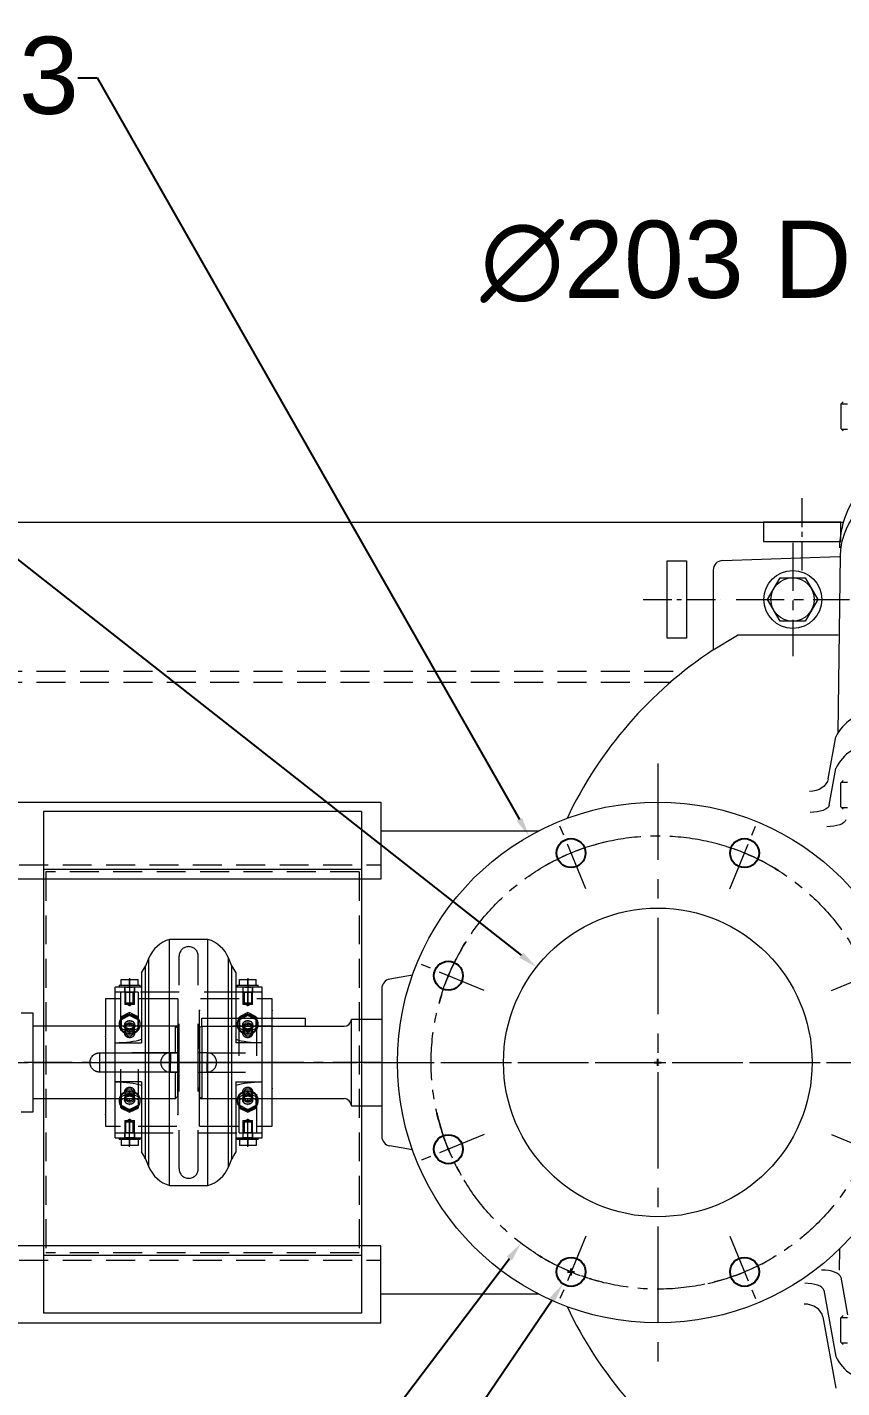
# Model space of a CAD drawing. Header units: millimetres. Extents: x -1229 to 6348, y -522 to 5252.
# Drawn here: x 1052 to 1589, y 2875 to 3770 of the extents above; entities that cross this region are included whole.
import ezdxf

# ---------------------------------------------------------------- set-up
doc = ezdxf.new("R2010")
doc.units = ezdxf.units.MM
doc.header["$LTSCALE"] = 25.4
for name, pattern in [('CENTER', [2, 1.25, -0.25, 0.25, -0.25]), ('CENTER2', [1.125, 0.75, -0.125, 0.125, -0.125]), ('CENTERX2', [0.8, 0.5, -0.1, 0.1, -0.1]), ('Dashed', [2, 1, -1]), ('HIDDEN', [0.375, 0.25, -0.125]), ('PHANTOM', [2.5, 1.25, -0.25, 0.25, -0.25, 0.25, -0.25])]:
    doc.linetypes.add(name, pattern=pattern)
doc.layers.get('Defpoints').update_dxf_attribs({"lineweight": 5})
for name, color, linetype, lineweight in [('AM_4', 7, 'Continuous', 5), ('AM_7', 7, 'CENTER', 5), ('AM_9', 6, 'Dashed', 5), ('CEN', 3, 'CENTER', 5), ('Centerline', 5, 'CENTERX2', 5), ('CL', 1, 'CENTER', 5), ('ConnectionPoints', 7, 'Continuous', 5), ('HID', 6, 'HIDDEN', 5), ('HID-HIDE', 6, 'HIDDEN', 5), ('HID2', 3, 'HIDDEN', 5), ('OBJ', 7, 'Continuous', 5), ('PHANTOM', 6, 'PHANTOM', 5), ('TEXT', 104, 'Continuous', 5)]:
    doc.layers.add(name, color=color, linetype=linetype, lineweight=lineweight)
doc.styles.get("Standard").update_dxf_attribs({"font": 'arial.ttf'})
doc.dimstyles.new('STANDARD 2 PLCS$3', dxfattribs={"dimtxt": 25.4, "dimasz": 12.7, "dimexe": 4.572, "dimexo": 1.5875, "dimgap": 2.286, "dimtad": 0, "dimtih": 1, "dimtoh": 1, "dimzin": 4, "dimdsep": 46, "dimtxsty": 'Standard', "dimcen": 2.286, "dimaunit": 1, "dimadec": 0, "dimazin": 1, "dimtfac": 1, "dimtofl": 0, "dimtmove": 1, "dimatfit": 3, "dimfxl": 25.4, "dimtolj": 1, "dimtzin": 4, "dimarcsym": 0})

# ---------------------------------------------------------------- blocks, each defined once
blk = doc.blocks.new('*U69')
at = {"linetype": 'Continuous', "ltscale": 3}
blk.add_circle((0, 0), 9.53, dxfattribs=at)
blk = doc.blocks.new('*U70')
at = {"color": 0, "linetype": 'ByBlock', "lineweight": -2, "transparency": 16777216}
for p, rotation in [((-57.11, 137.87), 44.99999999999999), ((-137.87, 57.11), 90), ((137.87, 57.11), 315), ((-137.87, -57.11), 135), ((137.87, -57.11), 270), ((57.11, -137.87), 225), ((-57.11, -137.87), 180)]:
    blk.add_blockref('*U69', p, dxfattribs=dict(at, rotation=rotation))
blk.add_blockref('*U69', (57.11, 137.87), dxfattribs=at)
blk = doc.blocks.new('mc8 inlet pos 1 top view')
at = {"lineweight": 5}
for p in [(36.51, 271.58), (118.7, 281.32)]:
    blk.add_line(p, (52.43, 281.32), dxfattribs=at)
at = {"color": 7, "linetype": 'Continuous', "lineweight": 5}
for p, q in [((-300.23, 23.8), (-300.23, 29.1)), ((-301.75, 22.92), (-301.75, -22.92)), ((-301.75, 22.92), (-301.75, -22.92))]:
    blk.add_line(p, q, dxfattribs=at)
at = {"color": 5, "linetype": 'CENTER', "lineweight": 5}
blk.add_line((-331.35, 0), (250.44, 0), dxfattribs=at)
blk.add_circle((0, 0), 149.22, dxfattribs=at)
at = {"lineweight": 5}
for centre, start, end in [((186.87, 43.78), 123.42693, 154.63715), ((186.87, -43.78), 205.36285, 236.57307)]:
    blk.add_arc(centre, 272.95, start, end, dxfattribs=at)
at = {"layer": 'CEN', "color": 7, "lineweight": 5}
for p, q in [((88.9, 342.14), (88.9, 267.46)), ((51.56, 304.8), (126.24, 304.8)), ((-47.39, 114.4), (-66.83, 161.33)), ((47.39, 114.4), (66.83, 161.33)), ((-114.4, 47.39), (-161.33, 66.83)), ((114.4, 47.39), (161.33, 66.83)), ((-114.4, -47.39), (-161.33, -66.83)), ((114.4, -47.39), (161.33, -66.83)), ((-47.39, -114.4), (-66.83, -161.33)), ((47.39, -114.4), (66.83, -161.33))]:
    blk.add_line(p, q, dxfattribs=at)
at = {"layer": 'CEN', "color": 5, "lineweight": 5, "ltscale": 2}
blk.add_line((0, 196.88), (0, -196.88), dxfattribs=at)
at = {"layer": 'CEN', "color": 7, "lineweight": 5}
for start, end in [(102.73572, 122.26428), (57.73572, 77.26428), (147.73572, 167.26428), (192.73572, 212.26428), (237.73572, 257.26428), (282.73572, 302.26428)]:
    blk.add_arc((0, 0), 149.22, start, end, dxfattribs=at)
at = {"layer": 'HID', "color": 7, "linetype": 'Continuous', "lineweight": 5, "ltscale": 2}
for p, q in [((-300.23, 23.8), (-301.75, 22.92)), ((-300.23, 23.8), (-300.23, -23.8)), ((-300.23, -23.8), (-301.75, -22.92))]:
    blk.add_line(p, q, dxfattribs=at)
at = {"layer": 'HID-HIDE', "lineweight": 5}
for p, q in [((120.92, 433.67), (124.95, 433.67)), ((120.92, 417), (124.95, 417))]:
    blk.add_line(p, q, dxfattribs=at)
at = {"layer": 'HID-HIDE', "color": 7, "lineweight": 5}
for p, q in [((120.92, 184.51), (124.95, 184.51)), ((120.92, 167.84), (124.95, 167.84)), ((120.92, -167.84), (124.95, -167.84)), ((120.92, -184.51), (124.95, -184.51))]:
    blk.add_line(p, q, dxfattribs=at)
at = {"layer": 'OBJ', "lineweight": 5}
for p, q in [((122.11, 434.86), (120.59, 433.33)), ((120.59, 433.33), (120.59, 417.33)), ((122.11, 415.81), (120.59, 417.33)), ((42.64, 330.41), (119.71, 333.11)), ((118.85, 217.3), (120.22, 333.71)), ((36.51, 324.07), (36.51, 271.58))]:
    blk.add_line(p, q, dxfattribs=at)
at = {"layer": 'OBJ', "color": 7, "lineweight": 5}
for p, q in [((112.25, 186.81), (117.27, 214.34)), ((112.84, 169.3), (117.27, 193.58)), ((122.11, 185.7), (120.59, 184.18)), ((120.59, 168.18), (120.59, 184.18)), ((122.11, 166.65), (120.59, 168.18)), ((-161.51, 57.53), (-176.44, 54.9)), ((-181.69, 48.65), (-181.69, -48.65)), ((-161.51, -57.53), (-176.44, -54.9)), ((119.59, -136.7), (119.77, -122.68)), ((120.44, -141.37), (124.95, -166.08)), ((109.31, -149.99), (117.27, -193.58)), ((108.72, -167.5), (117.27, -214.34)), ((122.11, -166.65), (120.59, -168.18)), ((120.59, -184.18), (120.59, -168.18)), ((122.11, -185.7), (120.59, -184.18))]:
    blk.add_line(p, q, dxfattribs=at)
at = {"layer": 'OBJ', "color": 7, "linetype": 'Continuous', "lineweight": 5}
for p, q in [((-300.23, 29.1), (-231.9, 29.1)), ((-231.9, 23.8), (-231.9, 29.1)), ((-201.68, -28.54), (-201.68, 28.54)), ((-201.68, 28.54), (-181.69, 28.54)), ((-300.23, 23.8), (-206.5, 23.8)), ((-300.23, -23.8), (-206.5, -23.8)), ((-201.68, -28.54), (-181.69, -28.54))]:
    blk.add_line(p, q, dxfattribs=at)
at = {"layer": 'OBJ', "lineweight": 5}
blk.add_lwpolyline([(97.02, 319.09), (105.27, 304.8), (97.02, 290.51), (80.52, 290.51), (72.28, 304.8), (80.52, 319.09)], close=True, dxfattribs=at)
for centre, radius in [((88.9, 304.8), 19.05), ((88.77, 304.8), 14.29)]:
    blk.add_circle(centre, radius, dxfattribs=at)
at = {"layer": 'OBJ', "color": 7, "lineweight": 5}
for radius in [171.45, 101.6]:
    blk.add_circle((0, 0), radius, dxfattribs=at)
at = {"layer": 'OBJ', "lineweight": 5}
for centre, start, end in [((42.86, 324.07), 92, 180), ((-175.34, 48.65), 100, 180), ((-175.34, -48.65), 180, 260)]:
    blk.add_arc(centre, 6.35, start, end, dxfattribs=at)
at = {"layer": 'OBJ', "color": 7, "lineweight": 5}
for centre, start, end in [((141.85, 203.17), 122.16931, 155.54634), ((141.85, 182.4), 122.16931, 155.54634), ((141.85, -182.4), 204.45366, 237.83069)]:
    blk.add_arc(centre, 26.99, start, end, dxfattribs=at)
at = {"layer": 'OBJ', "color": 7, "linetype": 'Continuous', "lineweight": 5}
for centre, start, end in [((-206.5, 28.63), 270, 359.01989), ((-206.5, -28.63), 0.98011, 90)]:
    blk.add_arc(centre, 4.83, start, end, dxfattribs=at)
at = {"layer": 'OBJ', "lineweight": 5, "extrusion": (0, 0, -1)}
for centre, major_axis, ratio, start_param, end_param in [((174.36, 336.43), (4.87, -60.18), 0.902985, 1.681631, 2.29787), ((174.18, 332.62), (53.91, -2.39), 0.894418, 3.114574, 3.713305)]:
    blk.add_ellipse(centre, major_axis=major_axis, ratio=ratio, start_param=start_param, end_param=end_param, dxfattribs=at)
at = {"layer": 'OBJ', "color": 7, "lineweight": 5, "extrusion": (0, 0, -1)}
for centre, major_axis, ratio, start_param, end_param in [((99.88, 188.62), (12.57, 0), 0.815211, 0.178165, 1.570796), ((100.22, 169.75), (12.67, 0), 0.404436, 0.0885, 1.570796), ((111.19, 160.26), (-12.67, 0), 0.404436, 3.230092, 4.712389)]:
    blk.add_ellipse(centre, major_axis=major_axis, ratio=ratio, start_param=start_param, end_param=end_param, dxfattribs=at)
at = {"layer": 'OBJ', "color": 7, "lineweight": 5}
for centre, major_axis, ratio, start_param in [((107.82, -141.82), (-12.67, 0), 0.404436, 3.230092), ((96.7, -150.44), (-12.67, 0), 0.404436, 3.230092), ((96.35, -169.31), (-12.57, 0), 0.815211, 3.319758)]:
    blk.add_ellipse(centre, major_axis=major_axis, ratio=ratio, start_param=start_param, end_param=4.712389, dxfattribs=at)
at = {"linetype": 'Continuous', "lineweight": 5}
blk.add_blockref('*U70', (0, 0), dxfattribs=at)
blk = doc.blocks.new('HHI 365TS TOP VIEW')
at = {"color": 7, "linetype": 'Continuous', "lineweight": 5}
for p, q in [((-95.2, 32.5), (-103.2, 32.5)), ((-95.2, -32.5), (-95.2, 32.5)), ((-1.5, 23.8), (-95.2, 23.8)), ((0.01, 22.29), (-1.5, 23.8)), ((-1.5, 6.35), (-1.5, 23.8)), ((-51.5, 6.35), (0, 6.35)), ((-51.5, 6.35), (-51.5, -6.35)), ((0, -6.35), (0, 6.35)), ((0, -6.35), (-51.5, -6.35)), ((-1.5, -23.8), (-1.5, -6.35)), ((-95.2, -23.8), (-1.5, -23.8)), ((-1.5, -23.8), (0.01, -22.29)), ((-103.2, -32.5), (-95.2, -32.5))]:
    blk.add_line(p, q, dxfattribs=at)
for points, knots in [([(0, 6.35), (0, 7.6), (0, 10.1), (0, 13.48), (0, 16.45), (0, 18.89), (0, 20.74), (0, 21.88), (0, 22.37), (0, 22.26), (0, 22.25)], [0, 0, 0, 0, 0.139093, 0.278187, 0.41728, 0.556373, 0.695467, 0.83456, 0.973653, 1, 1, 1, 1]), ([(-51.5, -6.35), (-51.58, -6.35), (-51.75, -6.35), (-52, -6.33), (-52.25, -6.31), (-52.5, -6.27), (-52.87, -6.21), (-53.36, -6.08), (-53.94, -5.87), (-54.51, -5.6), (-55.22, -5.18), (-56.02, -4.52), (-56.81, -3.55), (-57.4, -2.45), (-57.77, -1.25), (-57.89, 0), (-57.77, 1.26), (-57.4, 2.46), (-56.81, 3.56), (-56.02, 4.52), (-55.21, 5.18), (-54.5, 5.61), (-53.94, 5.87), (-53.35, 6.08), (-52.81, 6.22), (-52.33, 6.3), (-51.92, 6.34), (-51.64, 6.35), (-51.5, 6.35)], [0, 0, 0, 0, 0.012606, 0.025187, 0.037765, 0.050362, 0.062998, 0.094085, 0.125286, 0.15657, 0.187974, 0.250275, 0.312819, 0.375364, 0.43768, 0.500295, 0.562547, 0.625068, 0.6875, 0.749868, 0.812476, 0.843715, 0.87484, 0.906228, 0.937509, 0.958374, 0.979172, 1, 1, 1, 1]), ([(0, -22.25), (0, -22.26), (0, -22.37), (0, -21.88), (0, -20.74), (0, -18.89), (0, -16.45), (0, -13.48), (0, -10.1), (0, -7.6), (0, -6.35)], [0, 0, 0, 0, 0.026347, 0.16544, 0.304533, 0.443627, 0.58272, 0.721813, 0.860907, 1, 1, 1, 1])]:
    blk.add_open_spline(points, degree=3, knots=knots, dxfattribs=at)
at = {"layer": 'Centerline', "linetype": 'CENTERX2', "lineweight": 5, "ltscale": 1.5}
blk.add_line((-887.22, 0), (73.43, 0), dxfattribs=at)
blk = doc.blocks.new('E10 Coupling')
at = {"layer": 'AM_4', "color": 7, "lineweight": 5}
for p, q in [((12.7, 81.03), (-12.7, 81.03)), ((-12.7, 0), (-12.7, 81.03)), ((12.7, 0), (12.7, 81.03)), ((-26.23, 68.82), (-28.51, 63.45)), ((-28.51, 0), (-28.51, 63.45)), ((-26.23, 0), (-26.23, 68.82)), ((28.51, 63.45), (26.23, 68.82)), ((26.23, 0), (26.23, 68.82)), ((28.51, 0), (28.51, 63.45)), ((-44.36, 54.61), (-33.36, 54.61)), ((-44.36, 50.8), (-44.36, 54.61)), ((-38.86, 50.8), (-38.86, 54.61)), ((-33.36, 50.8), (-33.36, 54.61)), ((-31.11, 58.93), (-31.11, 15.25)), ((31.12, 58.93), (31.12, 15.25)), ((33.36, 54.61), (44.36, 54.61)), ((33.36, 50.8), (33.36, 54.61)), ((38.86, 50.8), (38.86, 54.61)), ((44.36, 50.8), (44.36, 54.61)), ((-48.39, 0), (-48.39, 49.53)), ((-45.85, 49.53), (-48.39, 49.53)), ((-45.85, 50.8), (-31.88, 50.8)), ((-45.85, 50.8), (-45.85, 49.53)), ((-31.88, 49.53), (-45.85, 49.53)), ((-31.88, 49.53), (-31.88, 50.8)), ((-31.11, 49.53), (-31.88, 49.53)), ((31.88, 49.53), (31.12, 49.53)), ((31.88, 50.8), (45.85, 50.8)), ((31.88, 50.8), (31.88, 49.53)), ((45.85, 49.53), (31.88, 49.53)), ((45.85, 49.53), (45.85, 50.8)), ((48.39, 49.53), (45.85, 49.53)), ((48.39, 0), (48.39, 49.53)), ((-54.86, 41.91), (-54.86, -41.91)), ((-48.39, 41.91), (-54.86, 41.91)), ((54.86, 41.91), (48.39, 41.91)), ((54.86, -41.91), (54.86, 41.91)), ((-38.86, 32.8), (-44.36, 30.05)), ((-44.36, 30.05), (-44.36, 22.65)), ((-33.36, 30.05), (-38.86, 32.8)), ((-33.36, 22.65), (-33.36, 30.05)), ((38.86, 32.8), (33.36, 30.05)), ((33.36, 30.05), (33.36, 22.65)), ((44.36, 30.05), (38.86, 32.8)), ((44.36, 22.65), (44.36, 30.05)), ((-45.85, 25.4), (-45.85, 24.76)), ((-44.36, 24.56), (-38.86, 21.81)), ((-44.36, 22.65), (-38.86, 19.9)), ((-38.86, 21.81), (-33.36, 24.56)), ((-38.86, 19.9), (-33.36, 22.65)), ((-38.86, 19.9), (-38.86, 21.81)), ((-31.88, 24.76), (-31.88, 25.4)), ((31.88, 25.4), (31.88, 24.76)), ((33.36, 24.56), (38.86, 21.81)), ((33.36, 22.65), (38.86, 19.9)), ((38.86, 21.81), (44.36, 24.56)), ((38.86, 19.9), (44.36, 22.65)), ((38.86, 19.9), (38.86, 21.81)), ((45.85, 24.76), (45.85, 25.4)), ((-48.39, 0), (48.39, 0)), ((-48.39, -49.53), (-48.39, 0)), ((-48.39, 0), (48.39, 0)), ((-28.51, -63.45), (-28.51, 0)), ((-26.23, -68.82), (-26.23, 0)), ((-12.7, -81.03), (-12.7, 0)), ((12.7, -81.03), (12.7, 0)), ((26.23, -68.82), (26.23, 0)), ((28.51, -63.45), (28.51, 0)), ((48.39, -49.53), (48.39, 0)), ((-31.11, -15.25), (-31.11, -58.93)), ((31.12, -15.25), (31.12, -58.93)), ((-45.85, -24.77), (-45.85, -25.4)), ((-38.86, -19.9), (-44.36, -22.65)), ((-38.86, -21.81), (-44.36, -24.56)), ((-44.36, -22.65), (-44.36, -30.05)), ((-33.36, -22.65), (-38.86, -19.9)), ((-38.86, -19.9), (-38.86, -21.81)), ((-33.36, -24.56), (-38.86, -21.81)), ((-33.36, -22.65), (-33.36, -30.05)), ((-31.88, -25.4), (-31.88, -24.77)), ((31.88, -24.77), (31.88, -25.4)), ((38.86, -19.9), (33.36, -22.65)), ((38.86, -21.81), (33.36, -24.56)), ((33.36, -22.65), (33.36, -30.05)), ((44.36, -22.65), (38.86, -19.9)), ((38.86, -19.9), (38.86, -21.81)), ((44.36, -24.56), (38.86, -21.81)), ((44.36, -30.05), (44.36, -22.65)), ((45.85, -25.4), (45.85, -24.77)), ((-44.36, -30.05), (-38.86, -32.8)), ((-38.86, -32.8), (-33.36, -30.05)), ((33.36, -30.05), (38.86, -32.8)), ((38.86, -32.8), (44.36, -30.05)), ((-54.86, -41.91), (-48.39, -41.91)), ((48.39, -41.91), (54.86, -41.91)), ((-48.39, -49.53), (-45.85, -49.53)), ((-45.85, -49.53), (-45.85, -50.8)), ((-45.85, -49.53), (-31.88, -49.53)), ((-31.88, -50.8), (-45.85, -50.8)), ((-44.36, -50.8), (-44.36, -54.61)), ((-38.86, -50.8), (-38.86, -54.61)), ((-33.36, -50.8), (-33.36, -54.61)), ((-31.88, -50.8), (-31.88, -49.53)), ((-31.88, -49.53), (-31.11, -49.53)), ((31.12, -49.53), (31.88, -49.53)), ((31.88, -49.53), (31.88, -50.8)), ((31.88, -49.53), (45.85, -49.53)), ((45.85, -50.8), (31.88, -50.8)), ((33.36, -50.8), (33.36, -54.61)), ((38.86, -50.8), (38.86, -54.61)), ((44.36, -50.8), (44.36, -54.61)), ((45.85, -50.8), (45.85, -49.53)), ((45.85, -49.53), (48.39, -49.53)), ((-33.36, -54.61), (-44.36, -54.61)), ((44.36, -54.61), (33.36, -54.61)), ((-28.51, -63.45), (-26.23, -68.82)), ((26.23, -68.82), (28.51, -63.45)), ((-12.7, -81.03), (12.7, -81.03))]:
    blk.add_line(p, q, dxfattribs=at)
for points in [[(-38.86, 49.42), (-39.41, 49.42), (-39.95, 49.43), (-40.45, 49.45), (-40.92, 49.46), (-41.32, 49.48), (-41.66, 49.5), (-41.91, 49.51), (-42.08, 49.52), (-42.16, 49.53), (-42.16, 49.53)], [(-35.56, 49.53), (-35.56, 49.53), (-35.61, 49.53), (-35.75, 49.52), (-35.98, 49.5), (-36.3, 49.49), (-36.67, 49.47), (-37.13, 49.45), (-37.62, 49.44), (-38.16, 49.42), (-38.86, 49.42)], [(38.86, 49.42), (38.32, 49.42), (37.77, 49.43), (37.27, 49.45), (36.8, 49.46), (36.4, 49.48), (36.06, 49.5), (35.81, 49.51), (35.64, 49.52), (35.57, 49.53), (35.56, 49.53)], [(42.16, 49.53), (42.16, 49.53), (42.11, 49.53), (41.97, 49.52), (41.74, 49.5), (41.43, 49.49), (41.05, 49.47), (40.6, 49.45), (40.11, 49.44), (39.57, 49.42), (38.86, 49.42)], [(-42.16, -49.53), (-42.14, -49.53), (-42.03, -49.52), (-41.83, -49.51), (-41.55, -49.49), (-41.19, -49.47), (-40.77, -49.46), (-40.28, -49.44), (-39.77, -49.43), (-39.22, -49.42), (-38.67, -49.42), (-38.11, -49.43), (-37.59, -49.44), (-37.09, -49.45), (-36.65, -49.47), (-36.27, -49.49), (-35.97, -49.5), (-35.74, -49.52), (-35.6, -49.53), (-35.56, -49.53)], [(35.56, -49.53), (35.58, -49.53), (35.69, -49.52), (35.89, -49.51), (36.17, -49.49), (36.53, -49.47), (36.95, -49.46), (37.44, -49.44), (37.95, -49.43), (38.51, -49.42), (39.06, -49.42), (39.61, -49.43), (40.13, -49.44), (40.63, -49.45), (41.07, -49.47), (41.45, -49.49), (41.76, -49.5), (41.99, -49.52), (42.12, -49.53), (42.16, -49.53)]]:
    blk.add_lwpolyline(points, dxfattribs=at)
for centre, start, end in [((-6.36, 60.39), 107.08258, 157.01158), ((6.36, 60.39), 22.98842, 72.91742), ((-48.39, 71.88), 323.1301, 337.01158), ((48.39, 71.88), 202.98842, 216.8699), ((-48.39, -71.88), 22.98842, 36.8699), ((48.39, -71.88), 143.1301, 157.01158), ((-6.36, -60.39), 202.98842, 252.91742), ((6.36, -60.39), 287.08258, 337.01158)]:
    blk.add_arc(centre, 21.59, start, end, dxfattribs=at)
for centre, major_axis, ratio, start_param, end_param in [((-38.86, 25.4), (6.98, 0), 0.866025, 2.47717, 6.947608), ((38.86, 25.4), (6.98, 0), 0.866025, 2.47717, 6.947608), ((-38.86, 24.76), (-6.98, 0), 0.866025, 0, 3.141593), ((38.86, 24.76), (-6.98, 0), 0.866025, 0, 3.141593), ((-48.39, 18.6), (-21.59, 0), 0.258819, 1.570796, 2.498092), ((48.39, 18.6), (21.59, 0), 0.258819, 3.785094, 4.712389), ((-48.39, -18.6), (21.59, 0), 0.258819, 0.643501, 1.570796), ((48.39, -18.6), (-21.59, 0), 0.258819, 4.712389, 5.639684), ((-38.86, -25.4), (-6.99, 0), 0.866025, 2.47717, 6.947608), ((-38.86, -24.77), (6.98, 0), 0.866025, 0, 3.141593), ((38.86, -25.4), (-6.98, 0), 0.866025, 2.47717, 6.947608), ((38.86, -24.77), (6.98, 0), 0.866025, 0, 3.141593)]:
    blk.add_ellipse(centre, major_axis=major_axis, ratio=ratio, start_param=start_param, end_param=end_param, dxfattribs=at)
at = {"layer": 'AM_7', "color": 7, "lineweight": 5}
for p, q in [((-38.86, 55.44), (-38.86, 37.27)), ((38.86, 55.44), (38.86, 37.27)), ((-38.99, 46.8), (-38.99, 37.08)), ((38.99, 37.08), (38.99, 46.8)), ((-57.25, 0), (57.25, 0)), ((-38.99, -37.08), (-38.99, -46.8)), ((-38.86, -55.44), (-38.86, -37.27)), ((38.86, -55.44), (38.86, -37.27)), ((38.99, -46.8), (38.99, -37.08))]:
    blk.add_line(p, q, dxfattribs=at)
at = {"layer": 'AM_9', "color": 7, "lineweight": 5}
for p, q in [((-6.35, 0), (-6.35, 69.89)), ((6.35, 0), (6.35, 69.89)), ((-42.16, 46.35), (-48.39, 46.35)), ((-44.83, 46.35), (-44.83, -46.36)), ((-41.53, 46.35), (-44.83, 46.35)), ((-42.16, 49.53), (-42.16, 46.35)), ((-42.04, 49.53), (-42.04, 38.1)), ((-41.53, 46.35), (-41.53, 38.99)), ((-39.04, 49.42), (-38.78, 49.42)), ((-38.68, 46.24), (-38.94, 46.24)), ((-36.53, 46.35), (-36.45, 46.35)), ((-33.15, 46.35), (-36.48, 46.35)), ((-36.45, 38.99), (-36.45, 46.35)), ((-35.69, 38.1), (-35.69, 49.53)), ((-35.56, 46.35), (-35.56, 49.53)), ((-6.35, 46.35), (-35.56, 46.35)), ((-33.15, 46.35), (-33.15, -46.36)), ((35.56, 46.35), (6.35, 46.35)), ((33.15, -46.36), (33.15, 46.35)), ((36.45, 46.35), (33.15, 46.35)), ((35.56, 49.53), (35.56, 46.35)), ((35.69, 49.53), (35.69, 38.1)), ((36.45, 46.35), (36.45, 38.99)), ((38.68, 49.42), (38.94, 49.42)), ((39.04, 46.24), (38.78, 46.24)), ((41.45, 46.35), (41.53, 46.35)), ((44.83, 46.35), (41.5, 46.35)), ((41.53, 38.99), (41.53, 46.35)), ((42.04, 38.1), (42.04, 49.53)), ((42.16, 46.35), (42.16, 49.53)), ((48.39, 46.35), (42.16, 46.35)), ((44.83, -46.36), (44.83, 46.35)), ((-44.83, 41.91), (-48.39, 41.91)), ((-35.69, 38.1), (-42.04, 38.1)), ((-36.45, 38.99), (-41.53, 38.99)), ((-41.53, 38.99), (-38.99, 37.52)), ((-38.99, 37.52), (-36.45, 38.99)), ((-7.11, 41.91), (-33.15, 41.91)), ((-7.11, 41.91), (-7.11, -41.91)), ((7.11, -41.91), (7.11, 41.91)), ((33.15, 41.91), (7.11, 41.91)), ((42.04, 38.1), (35.69, 38.1)), ((36.45, 38.99), (38.99, 37.52)), ((41.53, 38.99), (36.45, 38.99)), ((38.99, 37.52), (41.53, 38.99)), ((48.39, 41.91), (44.83, 41.91)), ((-38.86, 30.9), (-44.36, 28.15)), ((-38.86, 30.9), (-38.86, 32.8)), ((-33.36, 28.15), (-38.86, 30.9)), ((38.86, 30.9), (33.36, 28.15)), ((38.86, 30.9), (38.86, 32.8)), ((44.36, 28.15), (38.86, 30.9)), ((-7.11, 23.81), (-54.86, 23.81)), ((-42.16, 24.77), (-42.15, 24.53)), ((-42.16, 24.76), (-42.16, 23.18)), ((-42.15, 22.93), (-42.16, 23.18)), ((-42.03, 23.97), (-42.05, 23.93)), ((-42.04, 24.76), (-42.04, 19.05)), ((-41.53, 23.18), (-41.53, 19.49)), ((-41.52, 23.05), (-41.53, 23.18)), ((-39.04, 21.85), (-38.78, 21.85)), ((-38.68, 20.26), (-38.95, 20.26)), ((-36.45, 23.18), (-36.51, 22.71)), ((-36.45, 19.49), (-36.45, 23.18)), ((-35.69, 19.05), (-35.69, 24.76)), ((-35.57, 24.52), (-35.56, 24.77)), ((-35.56, 23.18), (-35.57, 22.94)), ((-35.56, 23.18), (-35.56, 24.76)), ((54.86, 23.81), (7.11, 23.81)), ((35.56, 24.77), (35.57, 24.53)), ((35.56, 24.76), (35.56, 23.18)), ((35.57, 22.93), (35.56, 23.18)), ((35.69, 24.76), (35.69, 19.05)), ((36.45, 23.18), (36.45, 19.49)), ((36.5, 22.74), (36.45, 23.18)), ((38.68, 21.85), (38.95, 21.85)), ((39.04, 20.26), (38.78, 20.26)), ((41.53, 23.18), (41.52, 23.01)), ((41.53, 19.49), (41.53, 23.18)), ((42.04, 19.05), (42.04, 24.76)), ((42.15, 24.52), (42.16, 24.77)), ((42.16, 23.18), (42.15, 22.94)), ((42.16, 23.18), (42.16, 24.76)), ((-48.39, 12.82), (-31.11, 12.82)), ((-31.11, 15.25), (-31.11, 12.82)), ((31.12, 15.25), (31.12, 12.82)), ((48.39, 12.82), (31.12, 12.82)), ((-12.06, 6.35), (-54.86, 6.35)), ((-7.11, 0), (-48.39, 0)), ((-6.35, 6.35), (-12.06, 6.35)), ((-12.06, 6.35), (-12.06, 0)), ((-12.06, -6.35), (-12.06, 0)), ((-6.35, -69.89), (-6.35, 0)), ((12.07, 6.35), (6.35, 6.35)), ((6.35, -69.89), (6.35, 0)), ((48.39, 0), (7.11, 0)), ((12.07, 6.35), (54.86, 6.35)), ((12.07, 6.35), (12.07, 0)), ((12.07, -6.35), (12.07, 0)), ((-12.06, -6.35), (-54.86, -6.35)), ((-12.06, -6.35), (-6.35, -6.35)), ((6.35, -6.35), (12.07, -6.35)), ((12.07, -6.35), (54.86, -6.35)), ((-31.11, -12.82), (-48.39, -12.82)), ((-31.11, -12.82), (-31.11, -15.25)), ((31.12, -12.82), (48.39, -12.82)), ((31.12, -12.82), (31.12, -15.25)), ((-54.86, -23.81), (-7.11, -23.81)), ((-42.15, -23.42), (-42.16, -23.18)), ((-42.16, -23.18), (-42.16, -24.76)), ((-42.16, -24.76), (-42.15, -25)), ((-42.04, -19.05), (-42.04, -24.77)), ((-41.53, -19.49), (-41.53, -23.18)), ((-41.53, -23.18), (-41.52, -23.02)), ((-38.68, -25.97), (-38.95, -25.98)), ((-36.5, -22.75), (-36.45, -23.18)), ((-36.45, -23.18), (-36.45, -19.49)), ((-35.69, -24.77), (-35.69, -19.05)), ((-35.69, -23.97), (-35.68, -23.93)), ((-35.56, -23.18), (-35.57, -23.42)), ((-35.57, -25.01), (-35.56, -24.77)), ((-35.56, -24.77), (-35.56, -23.18)), ((7.11, -23.81), (54.86, -23.81)), ((35.57, -23.42), (35.56, -23.18)), ((35.56, -23.18), (35.56, -24.76)), ((35.56, -24.76), (35.57, -25)), ((35.68, -23.92), (35.69, -23.97)), ((35.69, -19.05), (35.69, -24.77)), ((36.45, -19.49), (36.45, -23.18)), ((36.45, -23.18), (36.51, -22.7)), ((39.04, -25.97), (38.78, -25.98)), ((41.52, -23.04), (41.53, -23.18)), ((41.53, -23.18), (41.53, -19.49)), ((42.03, -23.97), (42.05, -23.93)), ((42.04, -24.77), (42.04, -19.05)), ((42.16, -23.18), (42.15, -23.42)), ((42.15, -25.01), (42.16, -24.77)), ((42.16, -24.77), (42.16, -23.18)), ((-44.36, -28.15), (-38.86, -30.9)), ((-39.04, -27.57), (-38.78, -27.57)), ((-38.86, -30.9), (-33.36, -28.15)), ((-38.86, -30.9), (-38.86, -32.8)), ((33.36, -28.15), (38.86, -30.9)), ((38.68, -27.57), (38.95, -27.57)), ((38.86, -30.9), (44.36, -28.15)), ((38.86, -30.9), (38.86, -32.8)), ((-48.39, -41.91), (-44.83, -41.91)), ((-42.04, -38.1), (-42.04, -49.53)), ((-42.04, -38.1), (-35.69, -38.1)), ((-38.99, -37.52), (-41.53, -38.99)), ((-41.53, -38.99), (-41.53, -46.36)), ((-41.53, -38.99), (-36.45, -38.99)), ((-36.45, -38.99), (-38.99, -37.52)), ((-36.45, -46.36), (-36.45, -38.99)), ((-35.69, -49.53), (-35.69, -38.1)), ((-33.15, -41.91), (-7.11, -41.91)), ((7.11, -41.91), (33.15, -41.91)), ((35.69, -38.1), (35.69, -49.53)), ((35.69, -38.1), (42.04, -38.1)), ((38.99, -37.52), (36.45, -38.99)), ((36.45, -38.99), (36.45, -46.36)), ((36.45, -38.99), (41.53, -38.99)), ((41.53, -38.99), (38.99, -37.52)), ((41.53, -46.36), (41.53, -38.99)), ((42.04, -49.53), (42.04, -38.1)), ((44.83, -41.91), (48.39, -41.91)), ((-48.39, -46.36), (-42.16, -46.36)), ((-44.83, -46.36), (-41.5, -46.36)), ((-42.16, -46.36), (-42.16, -49.53)), ((-38.78, -49.42), (-39.04, -49.42)), ((-38.94, -46.24), (-38.68, -46.24)), ((-36.45, -46.36), (-33.15, -46.36)), ((-35.56, -49.53), (-35.56, -46.36)), ((-35.56, -46.36), (-6.35, -46.36)), ((6.35, -46.36), (35.56, -46.36)), ((33.15, -46.36), (36.48, -46.36)), ((35.56, -46.36), (35.56, -49.53)), ((36.74, -46.34), (36.45, -46.36)), ((38.94, -49.42), (38.68, -49.42)), ((38.78, -46.24), (39.04, -46.24)), ((41.53, -46.36), (44.83, -46.36)), ((42.16, -49.53), (42.16, -46.36)), ((42.16, -46.36), (48.39, -46.36))]:
    blk.add_line(p, q, dxfattribs=at)
for points in [[(-42.16, 46.35), (-42.16, 46.35), (-42.11, 46.35), (-41.97, 46.34), (-41.74, 46.33), (-41.43, 46.31), (-41.05, 46.29), (-40.6, 46.27), (-40.11, 46.25), (-39.57, 46.24), (-38.86, 46.24)], [(-36.45, 46.35), (-36.52, 46.35), (-36.85, 46.33), (-37.42, 46.31), (-38.17, 46.29), (-39.01, 46.29), (-39.85, 46.29), (-40.59, 46.31), (-41.15, 46.34), (-41.47, 46.35), (-41.53, 46.35)], [(-38.86, 46.24), (-38.32, 46.24), (-37.77, 46.25), (-37.27, 46.26), (-36.8, 46.28), (-36.4, 46.3), (-36.06, 46.32), (-35.81, 46.34), (-35.64, 46.35), (-35.57, 46.35), (-35.56, 46.35)], [(35.56, 46.35), (35.56, 46.35), (35.61, 46.35), (35.75, 46.34), (35.98, 46.33), (36.29, 46.31), (36.67, 46.29), (37.13, 46.27), (37.62, 46.25), (38.15, 46.24), (38.86, 46.24)], [(41.53, 46.35), (41.46, 46.35), (41.13, 46.33), (40.56, 46.31), (39.81, 46.29), (38.97, 46.29), (38.13, 46.29), (37.39, 46.31), (36.83, 46.34), (36.51, 46.35), (36.45, 46.35)], [(38.86, 46.24), (39.41, 46.24), (39.95, 46.25), (40.45, 46.26), (40.92, 46.28), (41.32, 46.3), (41.66, 46.32), (41.91, 46.34), (42.08, 46.35), (42.16, 46.35), (42.16, 46.35)], [(-42.16, 24.76), (-42.14, 25.09), (-42.03, 25.56), (-41.83, 26), (-41.55, 26.41), (-41.19, 26.77), (-40.76, 27.07), (-40.28, 27.3), (-39.76, 27.46), (-39.22, 27.55), (-38.66, 27.56), (-38.11, 27.5), (-37.58, 27.35), (-37.09, 27.14), (-36.65, 26.86), (-36.27, 26.51), (-35.96, 26.12), (-35.74, 25.69), (-35.6, 25.22), (-35.56, 24.76)], [(35.56, 24.76), (35.58, 25.09), (35.69, 25.56), (35.89, 26), (36.17, 26.41), (36.53, 26.77), (36.96, 27.07), (37.44, 27.3), (37.96, 27.46), (38.51, 27.55), (39.06, 27.56), (39.61, 27.5), (40.14, 27.35), (40.63, 27.14), (41.08, 26.86), (41.45, 26.51), (41.76, 26.12), (41.99, 25.69), (42.12, 25.22), (42.16, 24.76)], [(-38.86, 21.85), (-39.42, 21.89), (-39.95, 22.02), (-40.46, 22.22), (-40.92, 22.5), (-41.33, 22.84), (-41.66, 23.23), (-41.91, 23.67), (-42.08, 24.13), (-42.16, 24.61), (-42.16, 24.76)], [(-42.05, 23.93), (-42.12, 23.64), (-42.16, 23.18)], [(-42.16, 23.18), (-42.16, 23.16), (-42.11, 22.68), (-41.97, 22.21), (-41.74, 21.76), (-41.43, 21.36), (-41.04, 21), (-41.01, 20.97)], [(-35.68, 23.95), (-35.69, 23.97), (-35.89, 24.41), (-36.17, 24.82), (-36.53, 25.18), (-36.96, 25.48), (-37.44, 25.71), (-37.96, 25.87), (-38.51, 25.96), (-39.06, 25.97), (-39.61, 25.91), (-40.14, 25.76), (-40.63, 25.55), (-41.07, 25.27), (-41.45, 24.93), (-41.76, 24.53), (-41.99, 24.1), (-42.03, 23.97)], [(-41.53, 23.18), (-41.46, 23.68), (-41.13, 24.35), (-40.56, 24.88), (-39.81, 25.23), (-38.97, 25.34), (-38.13, 25.22), (-37.39, 24.86), (-36.83, 24.32), (-36.51, 23.64), (-36.45, 23.18)], [(-36.51, 22.71), (-36.59, 22.45), (-37, 21.79), (-37.64, 21.29), (-38.43, 21), (-39.28, 20.96), (-40.1, 21.17), (-40.79, 21.61), (-41.28, 22.23), (-41.51, 22.94), (-41.52, 23.05)], [(-39.91, 20.41), (-39.57, 20.33), (-38.86, 20.26)], [(-35.56, 24.76), (-35.56, 24.74), (-35.61, 24.26), (-35.75, 23.79), (-35.98, 23.35), (-36.3, 22.94), (-36.68, 22.59), (-37.13, 22.29), (-37.62, 22.07), (-38.16, 21.92), (-38.86, 21.85)], [(-38.86, 20.26), (-38.31, 20.3), (-37.85, 20.4)], [(-36.73, 20.96), (-36.4, 21.25), (-36.06, 21.64), (-35.81, 22.08), (-35.64, 22.54), (-35.57, 23.02), (-35.56, 23.18)], [(-35.56, 23.18), (-35.58, 23.5), (-35.68, 23.95)], [(38.86, 21.85), (38.31, 21.89), (37.77, 22.02), (37.26, 22.22), (36.8, 22.5), (36.4, 22.84), (36.06, 23.23), (35.81, 23.67), (35.64, 24.13), (35.57, 24.61), (35.56, 24.76)], [(35.69, 23.96), (35.6, 23.64), (35.56, 23.18)], [(35.56, 23.18), (35.56, 23.16), (35.61, 22.68), (35.75, 22.21), (35.98, 21.76), (36.29, 21.36), (36.68, 21), (36.72, 20.97)], [(42.03, 23.98), (41.83, 24.41), (41.55, 24.82), (41.19, 25.18), (40.76, 25.48), (40.28, 25.71), (39.76, 25.87), (39.22, 25.96), (38.66, 25.97), (38.11, 25.91), (37.58, 25.76), (37.09, 25.55), (36.65, 25.27), (36.27, 24.93), (35.96, 24.53), (35.74, 24.1), (35.69, 23.96)], [(36.45, 23.18), (36.59, 23.9), (37, 24.54), (37.64, 25.02), (38.43, 25.29), (39.28, 25.33), (40.1, 25.13), (40.79, 24.71), (41.28, 24.12), (41.51, 23.41), (41.53, 23.18)], [(41.52, 23.01), (41.46, 22.67), (41.13, 21.99), (40.56, 21.43), (39.81, 21.06), (38.97, 20.94), (38.13, 21.08), (37.39, 21.45), (36.83, 22.02), (36.51, 22.71), (36.5, 22.74)], [(37.82, 20.41), (38.15, 20.33), (38.86, 20.26)], [(42.16, 24.76), (42.16, 24.74), (42.11, 24.26), (41.97, 23.79), (41.74, 23.35), (41.43, 22.94), (41.04, 22.59), (40.6, 22.29), (40.1, 22.07), (39.57, 21.92), (38.86, 21.85)], [(38.86, 20.26), (39.42, 20.3), (39.88, 20.4)], [(41, 20.96), (41.33, 21.25), (41.66, 21.64), (41.91, 22.08), (42.08, 22.54), (42.16, 23.02), (42.16, 23.18)], [(42.16, 23.18), (42.14, 23.5), (42.03, 23.97), (42.03, 23.98)], [(-40.99, -20.96), (-41.07, -21.02), (-41.45, -21.38), (-41.76, -21.79), (-41.99, -22.24), (-42.12, -22.71), (-42.16, -23.18)], [(-42.16, -24.77), (-42.14, -24.44), (-42.03, -23.96), (-41.83, -23.51), (-41.55, -23.09), (-41.19, -22.71), (-40.76, -22.39), (-40.28, -22.14), (-39.76, -21.96), (-39.22, -21.87), (-38.66, -21.86), (-38.11, -21.93), (-37.58, -22.08), (-37.09, -22.31), (-36.65, -22.61), (-36.27, -22.97), (-35.96, -23.38), (-35.74, -23.83), (-35.6, -24.3), (-35.56, -24.77)], [(-42.16, -23.18), (-42.16, -23.2), (-42.11, -23.67), (-42.05, -23.92)], [(-38.86, -27.57), (-39.42, -27.53), (-39.95, -27.41), (-40.46, -27.22), (-40.92, -26.97), (-41.33, -26.64), (-41.66, -26.27), (-41.91, -25.85), (-42.08, -25.39), (-42.16, -24.92), (-42.16, -24.77)], [(-42.05, -23.92), (-41.97, -24.13), (-41.74, -24.56), (-41.43, -24.95), (-41.04, -25.29), (-40.6, -25.57), (-40.1, -25.78), (-39.57, -25.91), (-38.86, -25.98)], [(-36.45, -23.18), (-36.59, -23.9), (-37, -24.54), (-37.64, -25.02), (-38.43, -25.29), (-39.28, -25.33), (-40.1, -25.13), (-40.79, -24.71), (-41.28, -24.12), (-41.51, -23.41), (-41.53, -23.18)], [(-41.52, -23.02), (-41.46, -22.67), (-41.13, -21.99), (-40.56, -21.43), (-39.81, -21.06), (-38.97, -20.94), (-38.13, -21.08), (-37.39, -21.45), (-36.83, -22.02), (-36.51, -22.71), (-36.5, -22.75)], [(-37.83, -20.41), (-37.96, -20.37), (-38.51, -20.28), (-39.06, -20.26), (-39.61, -20.34), (-39.91, -20.41)], [(-38.86, -25.98), (-38.31, -25.94), (-37.77, -25.82), (-37.26, -25.63), (-36.8, -25.38), (-36.4, -25.06), (-36.06, -24.68), (-35.81, -24.26), (-35.69, -23.97)], [(-35.56, -24.77), (-35.56, -24.79), (-35.61, -25.26), (-35.75, -25.72), (-35.98, -26.15), (-36.3, -26.54), (-36.68, -26.88), (-37.13, -27.16), (-37.62, -27.37), (-38.16, -27.51), (-38.86, -27.57)], [(-35.56, -23.18), (-35.58, -22.85), (-35.69, -22.37), (-35.89, -21.92), (-36.17, -21.5), (-36.53, -21.12), (-36.75, -20.95)], [(-35.68, -23.93), (-35.64, -23.81), (-35.57, -23.33), (-35.56, -23.18)], [(36.73, -20.96), (36.65, -21.02), (36.27, -21.38), (35.96, -21.79), (35.74, -22.24), (35.6, -22.71), (35.56, -23.18)], [(35.56, -24.77), (35.58, -24.44), (35.69, -23.96), (35.89, -23.51), (36.17, -23.09), (36.53, -22.71), (36.96, -22.39), (37.44, -22.14), (37.96, -21.96), (38.51, -21.87), (39.06, -21.86), (39.61, -21.93), (40.14, -22.08), (40.63, -22.31), (41.08, -22.61), (41.45, -22.97), (41.76, -23.38), (41.99, -23.83), (42.12, -24.3), (42.16, -24.77)], [(35.56, -23.18), (35.56, -23.2), (35.61, -23.67), (35.68, -23.92)], [(38.86, -27.57), (38.31, -27.53), (37.77, -27.41), (37.26, -27.22), (36.8, -26.97), (36.4, -26.64), (36.06, -26.27), (35.81, -25.85), (35.64, -25.39), (35.57, -24.92), (35.56, -24.77)], [(35.69, -23.97), (35.75, -24.13), (35.98, -24.56), (36.29, -24.95), (36.68, -25.29), (37.13, -25.57), (37.62, -25.78), (38.15, -25.91), (38.86, -25.98)], [(41.53, -23.18), (41.46, -23.68), (41.13, -24.35), (40.56, -24.88), (39.81, -25.23), (38.97, -25.34), (38.13, -25.22), (37.39, -24.86), (36.83, -24.32), (36.51, -23.64), (36.45, -23.18)], [(36.51, -22.7), (36.59, -22.45), (37, -21.79), (37.64, -21.29), (38.43, -21), (39.28, -20.96), (40.1, -21.17), (40.79, -21.61), (41.28, -22.23), (41.51, -22.94), (41.52, -23.04)], [(39.89, -20.41), (39.76, -20.37), (39.22, -20.28), (38.66, -20.26), (38.11, -20.34), (37.82, -20.41)], [(38.86, -25.98), (39.42, -25.94), (39.95, -25.82), (40.46, -25.63), (40.92, -25.38), (41.33, -25.06), (41.66, -24.68), (41.91, -24.26), (42.03, -23.97)], [(42.16, -24.77), (42.16, -24.79), (42.11, -25.26), (41.97, -25.72), (41.74, -26.15), (41.43, -26.54), (41.04, -26.88), (40.6, -27.16), (40.1, -27.37), (39.57, -27.51), (38.86, -27.57)], [(42.16, -23.18), (42.14, -22.85), (42.03, -22.37), (41.83, -21.92), (41.55, -21.5), (41.19, -21.12), (40.98, -20.95)], [(42.05, -23.93), (42.08, -23.81), (42.16, -23.33), (42.16, -23.18)], [(-35.56, -46.36), (-35.58, -46.35), (-35.69, -46.35), (-35.89, -46.33), (-36.17, -46.32), (-36.53, -46.3), (-36.95, -46.28), (-37.44, -46.26), (-37.95, -46.25), (-38.51, -46.24), (-39.05, -46.24), (-39.61, -46.24), (-40.13, -46.25), (-40.63, -46.27), (-41.07, -46.29), (-41.45, -46.31), (-41.76, -46.33), (-41.99, -46.34), (-42.12, -46.35), (-42.16, -46.36)], [(-41.53, -46.36), (-41.46, -46.35), (-41.13, -46.33), (-40.56, -46.31), (-39.81, -46.29), (-38.97, -46.29), (-38.13, -46.29), (-37.39, -46.31), (-36.83, -46.34), (-36.51, -46.35), (-36.45, -46.36)], [(42.16, -46.36), (42.14, -46.35), (42.03, -46.35), (41.83, -46.33), (41.55, -46.32), (41.19, -46.3), (40.77, -46.28), (40.28, -46.26), (39.77, -46.25), (39.22, -46.24), (38.67, -46.24), (38.11, -46.24), (37.59, -46.25), (37.09, -46.27), (36.66, -46.29), (36.27, -46.31), (35.97, -46.33), (35.74, -46.34), (35.6, -46.35), (35.56, -46.36)], [(36.45, -46.36), (36.52, -46.35), (36.85, -46.33), (37.42, -46.31), (38.17, -46.29), (39.01, -46.29), (39.85, -46.29), (40.59, -46.31), (41.15, -46.34), (41.47, -46.35), (41.53, -46.36)]]:
    blk.add_lwpolyline(points, dxfattribs=at)
for centre, start, end in [((0, 69.89), 0, 180), ((-12.06, 0), 90, 180), ((-12.06, 0), 180, 270), ((12.07, 0), 0, 90), ((12.07, 0), 270, 0), ((0, -69.89), 180, 0)]:
    blk.add_arc(centre, 6.35, start, end, dxfattribs=at)
for centre, major_axis, start_param, end_param in [((-38.86, 24.76), (-6.98, 0), 3.141593, 6.283185), ((-38.86, 25.4), (6.98, 0), 0.664423, 2.47717), ((38.86, 24.76), (-6.98, 0), 3.141593, 6.283185), ((38.86, 25.4), (6.98, 0), 0.664423, 2.47717), ((-38.86, -24.77), (6.98, 0), 3.141593, 6.283185), ((38.86, -24.77), (6.98, 0), 3.141593, 6.283185), ((-38.86, -25.4), (-6.98, 0), 0.664423, 2.47717), ((38.86, -25.4), (-6.98, 0), 0.664423, 2.47717)]:
    blk.add_ellipse(centre, major_axis=major_axis, ratio=0.866025, start_param=start_param, end_param=end_param, dxfattribs=at)
for centre, major_axis in [((-38.86, 24.76), (-3.17, 0)), ((38.86, 24.76), (-3.17, 0)), ((-38.86, 19.05), (-3.17, 0)), ((-38.99, 19.49), (-2.54, 0)), ((38.86, 19.05), (-3.17, 0)), ((38.99, 19.49), (-2.54, 0)), ((-38.86, -19.05), (3.17, 0)), ((-38.99, -19.49), (2.54, 0)), ((38.86, -19.05), (3.17, 0)), ((38.99, -19.49), (2.54, 0)), ((-38.86, -24.77), (3.17, 0)), ((38.86, -24.77), (3.17, 0))]:
    blk.add_ellipse(centre, major_axis=major_axis, ratio=0.866025, dxfattribs=at)
at = {"layer": 'ConnectionPoints', "color": 7, "lineweight": 5}
for p in [(-38.86, 49.53), (-38.86, 49.53), (-38.86, 49.53), (-38.86, 49.53), (-38.86, 49.53), (-38.86, 49.53), (38.86, 49.53), (38.86, 49.53), (38.86, 49.53), (38.86, 49.53), (38.86, 49.53), (38.86, 49.53), (7.11, 34.16), (7.11, 34.16), (54.86, 34.16), (54.86, 34.16), (-38.86, 24.76, -42.89), (-38.86, 24.76, -42.89), (-38.86, 24.76, 42.89), (-38.86, 24.76, 42.89), (-38.86, 24.76, -42.89), (-38.86, 24.76, -42.89), (-38.86, 24.76, -42.89), (-38.86, 24.76, -42.89), (-38.86, 24.76, 42.89), (-38.86, 24.76, 42.89), (-38.86, 24.76, 42.89), (-38.86, 24.76, 42.89), (38.86, 24.76, -42.89), (38.86, 24.76, -42.89), (38.86, 24.76, 42.89), (38.86, 24.76, 42.89), (38.86, 24.76, -42.89), (38.86, 24.76, -42.89), (38.86, 24.76, -42.89), (38.86, 24.76, -42.89), (38.86, 24.76, 42.89), (38.86, 24.76, 42.89), (38.86, 24.76, 42.89), (38.86, 24.76, 42.89), (-54.86, 17.08, 29.59), (-54.86, 17.08, -29.59), (-54.86, 17.08, 29.59), (-54.86, 17.08, -29.59), (-7.11, 17.08, 29.59), (-7.11, 17.08, -29.59), (-7.11, 17.08, 29.59), (-7.11, 17.08, -29.59), (-54.86, 0), (-54.86, 0), (-54.86, 0), (-54.86, 0), (-7.11, 0), (-7.11, 0), (-7.11, 0), (-7.11, 0), (0, 0), (0, 0), (0, 0), (0, 0), (7.11, 0), (7.11, 0), (7.11, 0), (7.11, 0), (54.86, 0), (54.86, 0), (54.86, 0), (54.86, 0), (7.11, -17.08, 29.59), (7.11, -17.08, -29.59), (7.11, -17.08, 29.59), (7.11, -17.08, -29.59), (54.86, -17.08, 29.59), (54.86, -17.08, -29.59), (54.86, -17.08, 29.59), (54.86, -17.08, -29.59), (-38.86, -24.77, 42.89), (-38.86, -24.77, 42.89), (-38.86, -24.77, -42.89), (-38.86, -24.77, -42.89), (-38.86, -24.77, 42.89), (-38.86, -24.77, 42.89), (-38.86, -24.77, 42.89), (-38.86, -24.77, 42.89), (-38.86, -24.77, -42.89), (-38.86, -24.77, -42.89), (-38.86, -24.77, -42.89), (-38.86, -24.77, -42.89), (38.86, -24.77, 42.89), (38.86, -24.77, 42.89), (38.86, -24.77, -42.89), (38.86, -24.77, -42.89), (38.86, -24.77, 42.89), (38.86, -24.77, 42.89), (38.86, -24.77, 42.89), (38.86, -24.77, 42.89), (38.86, -24.77, -42.89), (38.86, -24.77, -42.89), (38.86, -24.77, -42.89), (38.86, -24.77, -42.89), (-54.86, -34.16), (-54.86, -34.16), (-7.11, -34.16), (-7.11, -34.16), (-38.86, -49.53), (-38.86, -49.53), (-38.86, -49.53), (-38.86, -49.53), (-38.86, -49.53), (-38.86, -49.53), (38.86, -49.53), (38.86, -49.53), (38.86, -49.53), (38.86, -49.53), (38.86, -49.53), (38.86, -49.53)]:
    blk.add_point(p, dxfattribs=at)
blk = doc.blocks.new('Coupling Guard For 365TS Top')
at = {"layer": 'PHANTOM', "color": 7, "linetype": 'Continuous', "lineweight": 5}
for p, q in [((104.775, 0), (-104.775, 0)), ((-104.775, 0), (-104.775, -330.2)), ((104.775, 0), (104.775, -292.1)), ((104.775, -38.1), (-104.775, -38.1)), ((104.775, -292.1), (-104.775, -292.1)), ((104.775, -292.1), (104.775, -330.2)), ((104.775, -330.2), (-104.775, -330.2))]:
    blk.add_line(p, q, dxfattribs=at)
at = {"layer": 'PHANTOM', "color": 7, "linetype": 'HIDDEN', "lineweight": 5, "ltscale": 3}
for p, q in [((103.1875, -39.6875), (-103.1875, -39.6875)), ((-103.1875, -39.6875), (-103.1875, -290.5125)), ((103.1875, -39.6875), (103.1875, -290.5125)), ((103.1875, -290.5125), (-103.1875, -290.5125))]:
    blk.add_line(p, q, dxfattribs=at)
blk = doc.blocks.new('*D82')
at = {"layer": 'Defpoints', "color": 0, "linetype": 'Continuous', "ltscale": 3, "transparency": 16777216}
for p in [(2104.07, 3504.92), (2256.85, 3370.94)]:
    blk.add_point(p, dxfattribs=at)
at = {"layer": 'TEXT', "color": 0, "linetype": 'Continuous', "lineweight": -2, "ltscale": 3, "transparency": 16777216}
for p, q in [((1964.97, 3615.76), (1977.67, 3615.76)), ((1977.67, 3615.76), (2094.52, 3513.29)), ((2180.46, 3435.64), (2180.46, 3440.22)), ((2178.17, 3437.93), (2182.74, 3437.93))]:
    blk.add_line(p, q, dxfattribs=at)
at = {"layer": 'TEXT', "color": 0, "linetype": 'Continuous', "ltscale": 3, "transparency": 16777216}
blk.add_solid([(2095.92, 3514.88), (2093.13, 3511.7), (2104.07, 3504.92)], dxfattribs=at)
at = {"layer": 'TEXT', "color": 0, "linetype": 'Continuous', "lineweight": 5, "ltscale": 3, "transparency": 16777216, "insert": (1658.41, 3615.76), "char_height": 50.8, "attachment_point": 5}
blk.add_mtext('\\A1;∅203 DISCHARGE', dxfattribs=at)
blk = doc.blocks.new('*D84')
at = {"layer": 'Defpoints', "color": 0, "linetype": 'Continuous', "ltscale": 3, "transparency": 16777216}
for p in [(1382.83, 3237.67), (1552.51, 2939.69)]:
    blk.add_point(p, dxfattribs=at)
at = {"layer": 'TEXT', "color": 0, "linetype": 'Continuous', "lineweight": -2, "ltscale": 3, "transparency": 16777216}
for p, q in [((1085.88, 3736.86), (1098.58, 3736.86)), ((1098.58, 3736.86), (1376.55, 3248.7)), ((1467.67, 3086.39), (1467.67, 3090.97)), ((1465.39, 3088.68), (1469.96, 3088.68))]:
    blk.add_line(p, q, dxfattribs=at)
at = {"layer": 'TEXT', "color": 0, "linetype": 'Continuous', "ltscale": 3, "transparency": 16777216}
blk.add_solid([(1378.39, 3249.75), (1374.71, 3247.66), (1382.83, 3237.67)], dxfattribs=at)
at = {"layer": 'TEXT', "color": 0, "linetype": 'Continuous', "lineweight": 5, "ltscale": 3, "transparency": 16777216, "insert": (999.84, 3736.86), "char_height": 50.8, "attachment_point": 5}
blk.add_mtext('\\A1;∅343 ', dxfattribs=at)
blk = doc.blocks.new('*D85')
at = {"layer": 'Defpoints', "color": 0, "linetype": 'Continuous', "ltscale": 3, "transparency": 16777216}
for p in [(1387.78, 3151.44), (1547.57, 3025.92)]:
    blk.add_point(p, dxfattribs=at)
at = {"layer": 'TEXT', "color": 0, "linetype": 'Continuous', "lineweight": -2, "ltscale": 3, "transparency": 16777216}
for p, q in [((796.74, 3605.74), (809.44, 3605.74)), ((809.44, 3605.74), (1377.79, 3159.29)), ((1467.67, 3086.39), (1467.67, 3090.97)), ((1465.39, 3088.68), (1469.96, 3088.68))]:
    blk.add_line(p, q, dxfattribs=at)
at = {"layer": 'TEXT', "color": 0, "linetype": 'Continuous', "ltscale": 3, "transparency": 16777216}
blk.add_solid([(1379.1, 3160.95), (1376.48, 3157.62), (1387.78, 3151.44)], dxfattribs=at)
at = {"layer": 'TEXT', "color": 0, "linetype": 'Continuous', "lineweight": 5, "ltscale": 3, "transparency": 16777216, "insert": (599.38, 3605.74), "char_height": 50.8, "attachment_point": 5}
blk.add_mtext('\\A1;∅203 INLET', dxfattribs=at)
blk = doc.blocks.new('*D86')
at = {"layer": 'Defpoints', "color": 0, "linetype": 'Continuous', "ltscale": 3, "transparency": 16777216}
for p in [(1557.73, 3207.67), (1377.62, 2969.69)]:
    blk.add_point(p, dxfattribs=at)
at = {"layer": 'TEXT', "color": 0, "linetype": 'Continuous', "lineweight": -2, "ltscale": 3, "transparency": 16777216}
for p, q in [((1467.67, 3086.39), (1467.67, 3090.97)), ((1465.39, 3088.68), (1469.96, 3088.68)), ((1107.52, 2612.8), (1369.95, 2959.56)), ((1094.82, 2612.8), (1107.52, 2612.8))]:
    blk.add_line(p, q, dxfattribs=at)
at = {"layer": 'TEXT', "color": 0, "linetype": 'Continuous', "ltscale": 3, "transparency": 16777216}
blk.add_solid([(1368.27, 2960.84), (1371.64, 2958.29), (1377.62, 2969.69)], dxfattribs=at)
at = {"layer": 'TEXT', "color": 0, "linetype": 'Continuous', "lineweight": 5, "ltscale": 3, "transparency": 16777216, "insert": (931.38, 2612.8), "char_height": 50.8, "attachment_point": 5}
blk.add_mtext('\\A1;∅298 B.C.', dxfattribs=at)
blk = doc.blocks.new('*D87')
at = {"layer": 'Defpoints', "color": 0, "linetype": 'Continuous', "ltscale": 3, "transparency": 16777216}
for p in [(1415.91, 2958.7), (1405.22, 2942.93)]:
    blk.add_point(p, dxfattribs=at)
at = {"layer": 'TEXT', "color": 0, "linetype": 'Continuous', "lineweight": -2, "ltscale": 3, "transparency": 16777216}
for p, q in [((1408.28, 2950.81), (1412.85, 2950.81)), ((1410.57, 2948.53), (1410.57, 2953.1)), ((1103.76, 2498.36), (1398.09, 2932.42)), ((1091.06, 2498.36), (1103.76, 2498.36))]:
    blk.add_line(p, q, dxfattribs=at)
at = {"layer": 'TEXT', "color": 0, "linetype": 'Continuous', "ltscale": 3, "transparency": 16777216}
blk.add_solid([(1396.34, 2933.61), (1399.84, 2931.23), (1405.22, 2942.93)], dxfattribs=at)
at = {"layer": 'TEXT', "color": 0, "linetype": 'Continuous', "lineweight": 5, "ltscale": 3, "transparency": 16777216, "insert": (733.54, 2498.36), "char_height": 50.8, "attachment_point": 5}
blk.add_mtext('\\A1;3/4-10 UNC HOLE, 8X', dxfattribs=at)

msp = doc.modelspace()

# ---------------------------------------------------------------- linework, layer by layer
at = {"color": 7, "lineweight": 5}
for p, q in [((315.768, 3444.28), (1590.025, 3444.28)), ((1285.398, 3241.207), (1389.374, 3241.207)), ((1285.398, 3209.33), (974.248, 3209.33)), ((1285.398, 2968.03), (974.248, 2968.03)), ((1389.374, 2936.153), (1285.398, 2936.153))]:
    msp.add_line(p, q, dxfattribs=at)
at = {"color": 7, "linetype": 'Continuous', "lineweight": 5}
for p, q in [((974.248, 3260.13), (1285.398, 3260.13)), ((974.248, 2917.23), (1285.398, 2917.23))]:
    msp.add_line(p, q, dxfattribs=at)
at = {"lineweight": 5}
for p, q in [((1285.398, 3260.13), (1285.398, 3209.33)), ((1285.398, 2917.23), (1285.398, 2968.03))]:
    msp.add_line(p, q, dxfattribs=at)
at = {"color": 7, "linetype": 'HIDDEN', "lineweight": 5, "ltscale": 3}
msp.add_line((961.548, 2958.505), (1285.398, 2958.505), dxfattribs=at)
at = {"color": 7, "lineweight": 5}
for points in [[(1537.331, 3431.58), (1588.131, 3431.58), (1588.131, 3444.28), (1537.331, 3444.28)], [(1473.831, 3418.88), (1486.531, 3418.88), (1486.531, 3368.08), (1473.831, 3368.08)]]:
    msp.add_lwpolyline(points, close=True, dxfattribs=at)
at = {"layer": 'Centerline', "linetype": 'CENTER2', "lineweight": 5}
for p, q in [((1562.731, 3412.53), (1562.731, 3463.33)), ((1457.956, 3393.48), (1508.756, 3393.48))]:
    msp.add_line(p, q, dxfattribs=at)
at = {"layer": 'CL', "color": 5, "lineweight": 5}
for p, q in [((207.15, 3088.68), (2463.628, 3088.68)), ((1285.398, 3088.68), (489.964, 3088.68))]:
    msp.add_line(p, q, dxfattribs=at)
at = {"layer": 'HID2', "color": 7, "lineweight": 5, "ltscale": 3}
for p, q in [((315.768, 3346.363), (1485.001, 3346.363)), ((315.768, 3339.124), (1476.248, 3339.124))]:
    msp.add_line(p, q, dxfattribs=at)
at = {"layer": 'HID2', "color": 7, "linetype": 'HIDDEN', "lineweight": 5, "ltscale": 3}
msp.add_line((961.548, 3218.855), (1285.398, 3218.855), dxfattribs=at)

# ---------------------------------------------------------------- block references
at = {"color": 7, "lineweight": 5}
for name, p in [('mc8 inlet pos 1 top view', (1467.672, 3088.68)), ('HHI 365TS TOP VIEW', (1151.698, 3088.68))]:
    msp.add_blockref(name, p, dxfattribs=at)
at = {"color": 7, "linetype": 'Continuous', "lineweight": 5}
msp.add_blockref('Coupling Guard For 365TS Top', (1167.923, 3253.78), dxfattribs=at)
at = {"layer": 'TEXT', "color": 7, "linetype": 'Continuous', "lineweight": 5}
msp.add_blockref('E10 Coupling', (1158.809, 3088.68), dxfattribs=at)

# ---------------------------------------------------------------- dimensions: what is measured, and where the dimension line sits
at = {"layer": 'TEXT', "color": 7, "linetype": 'Continuous', "lineweight": 5, "ltscale": 3}
for p1, p2, text, override, picture, middle in [((1552.51, 2939.691), (1382.834, 3237.669), '<> ', {"dimscale": 1, "dimtxt": 50.8, "dimdec": 0}, '*D84', (1098.585, 3736.857)), ((2256.847, 3370.943), (2104.07, 3504.917), '<> DISCHARGE', {"dimscale": 1, "dimtxt": 50.8, "dimdec": 0}, '*D82', (1977.673, 3615.757)), ((1547.569, 3025.918), (1387.775, 3151.442), '<> INLET', {"dimscale": 1, "dimtxt": 50.8, "dimdec": 0}, '*D85', (809.443, 3605.744)), ((1557.725, 3207.67), (1377.619, 2969.69), '<> B.C.', {"dimscale": 1, "dimtxt": 50.8, "dimdec": 0}, '*D86', (1107.518, 2612.798)), ((1415.912, 2958.697), (1405.22, 2942.93), '3/4-10 UNC HOLE, 8X', {"dimscale": 1, "dimtxt": 50.8}, '*D87', (1103.763, 2498.359))]:
    dim = msp.add_diameter_dim_2p(p1=p1, p2=p2, text=text, dimstyle='STANDARD 2 PLCS$3', override=override, dxfattribs=at)
    dim.commit()
    dim.dimension.update_dxf_attribs({"geometry": picture, "text_midpoint": middle, "dimtype": 163})

doc.saveas('drawing.dxf')
